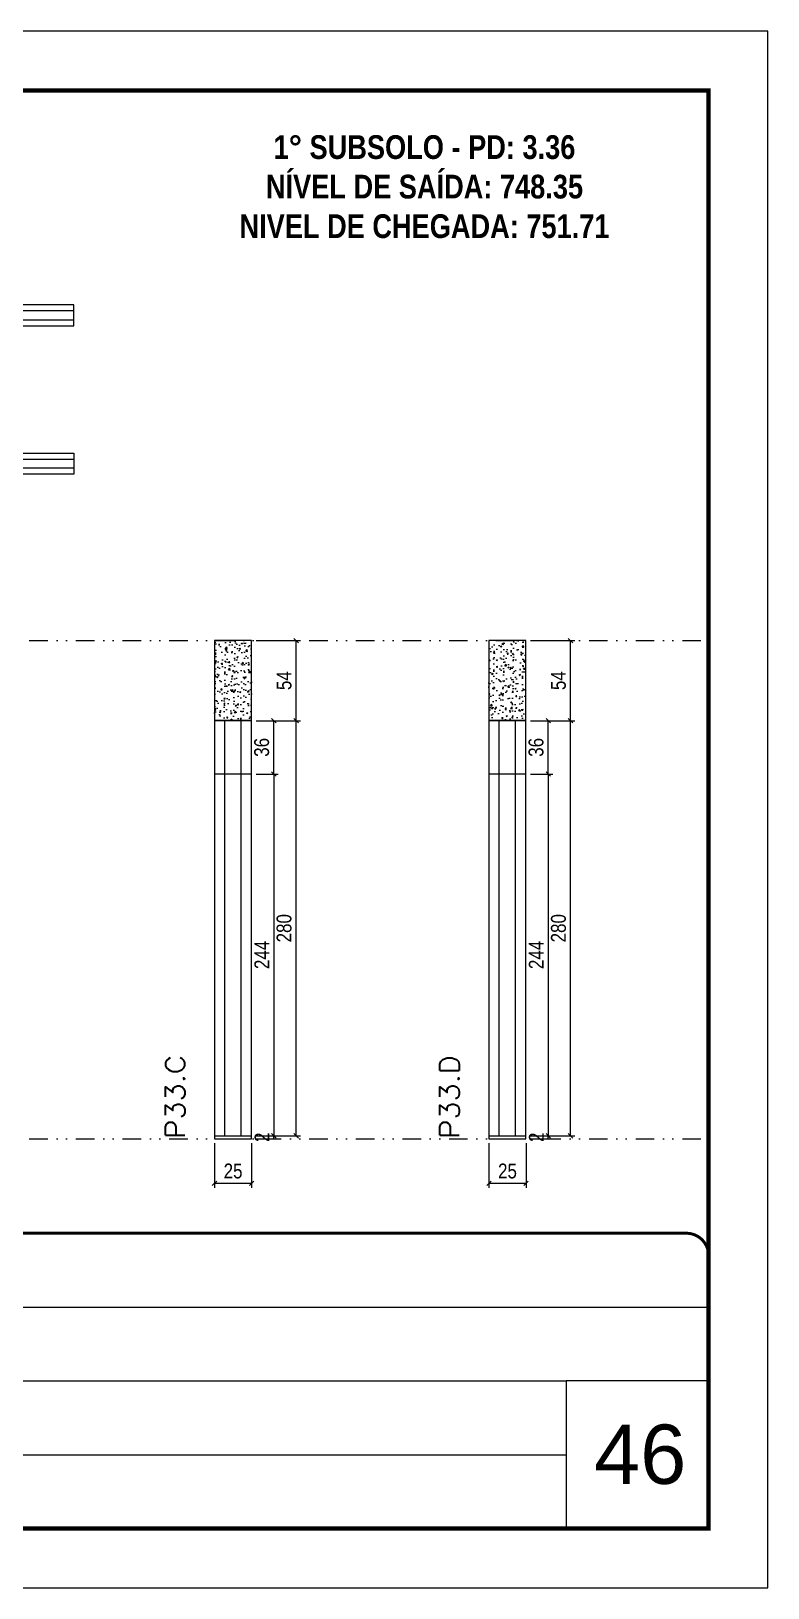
# Model space of a CAD drawing. Header units: millimetres. Extents: x 1945 to 8225, y 304 to 15137.
# Drawn here: x 4518 to 5015, y 1453 to 2503 of the extents above; entities that cross this region are included whole.
import ezdxf

# ---------------------------------------------------------------- set-up
doc = ezdxf.new("R2010")
doc.units = ezdxf.units.MM
for name, pattern in [('CONTINUO', [0]), ('DASHED', [0.75, 0.5, -0.25]), ('DIVIDE2', [0.625, 0.25, -0.125, 0, -0.125, 0, -0.125])]:
    doc.linetypes.add(name, pattern=pattern)
for name, color, linetype, lineweight in [('CARIMBO', 255, 'Continuous', 9), ('Folhas', 255, 'Continuous', 9), ('Perfil Metálico', 224, 'Continuous', 18), ('SARRAFO DE PRESSAO', 251, 'DASHED', 9), ('Texto Seção', 7, 'Continuous', 15)]:
    doc.layers.add(name, color=color, linetype=linetype, lineweight=lineweight)
for name, color, linetype in [('COTA', 241, 'Continuous'), ('NOMENCLATURA', 7, 'Continuous'), ('Nível', 160, 'Continuous'), ('Painéis', 200, 'Continuous'), ('SARR_2.2x7', 40, 'Continuous')]:
    doc.layers.add(name, color=color, linetype=linetype)
doc.styles.add('ARIAL', font='arial.ttf')
doc.styles.add('COTA TECNICA', font='techl___.ttf', dxfattribs={"height": 10})
doc.styles.add('REGUA-120', font='ROMANS.shx', dxfattribs={"height": 15})
doc.styles.add('ROMANC', font='techb___.ttf', dxfattribs={"height": 2.5})
doc.dimstyles.new('PAINEL-NOVA', dxfattribs={"dimtxt": 10, "dimasz": 3, "dimexe": 3, "dimexo": 3, "dimgap": 3, "dimtad": 1, "dimdec": 1, "dimzin": 12, "dimdsep": 46, "dimtxsty": 'COTA TECNICA', "dimblk1": 'OBLIQUE', "dimblk2": 'OBLIQUE', "dimsah": 1, "dimcen": 0.9, "dimclrd": 4, "dimclre": 4, "dimclrt": 240, "dimadec": 1, "dimazin": 3, "dimtfac": 1, "dimtdec": 1, "dimtix": 1, "dimtmove": 0, "dimatfit": 3, "dimfxl": 1, "dimtolj": 1, "dimtzin": 12, "dimarcsym": 0})
pattern_1 = [(51, (7052.788, 7934.748), (9.121755, -0.637855), [0.9525, -10.4775]), (356, (7052.788, 7934.748), (-1.928623, 9.520633), [0.762, -8.382029]), (101.45144, (7053.548, 7934.695), (7.193132, 8.882778), [0.8095, -8.904512]), (47.1842, (7052.744, 7937.288), (13.588575, -1.865247), [1.42875, -15.71625]), (97.63556, (7053.876, 7937.132), (11.65249, 12.576586), [1.21425, -13.35678]), (352.18415, (7052.744, 7937.288), (11.65249, 12.576586), [1.142998, -12.572987]), (22, (7054.0246, 7936.675), (7.668804, -4.980179), [0.9525, -10.4775]), (327, (7054.025, 7936.675), (2.928905, 9.261925), [0.762, -8.382]), (72.45145, (7054.664, 7936.26), (10.597708, 4.281746), [0.8095, -8.904497]), (38.5, (7052.788, 7934.748), (0.0806222, 4.2298032), [0, -8.2804, 0, -8.509, 0, -8.41375]), (8.5, (7052.788, 7934.748), (3.2530547, 5.066574), [0, -4.8514, 0, -8.0899, 0, -3.20675]), (328.5, (7049.9564, 7934.6986), (6.7834962, -0.1680745), [0, -3.175, 0, -9.906, 0, -13.1445]), (318.5, (7048.6866, 7934.6764), (7.3831434, 1.4003915), [0, -4.1275, 0, -6.5786, 0, -9.3345])]

# ---------------------------------------------------------------- blocks, each defined once
blk = doc.blocks.new('9999999999')
at = {"color": 30, "linetype": 'CONTINUO'}
for p, q in [((98564.6, 34379.6), (99584, 34379.6)), ((98564.6, 34329.8), (99488, 34329.8)), ((99584, 34329.8), (99488, 34329.8)), ((99488, 34329.8), (99488, 34230.2)), ((98564.6, 34280), (99488, 34280))]:
    blk.add_line(p, q, dxfattribs=at)
at = {"color": 30, "linetype": 'CONTINUO', "const_width": 2}
blk.add_lwpolyline([(99584, 34230.2), (99584, 34414.4, 0.414214), (99569, 34429.4), (98229, 34429.4, 0.414214), (98214, 34414.4), (98214, 34245.2, 0.414214), (98229, 34230.2), (99584, 34230.2)], format="xyb", dxfattribs=at)
at = {"layer": 'Folhas'}
blk.add_lwpolyline([(98139, 34190.2), (99624, 34190.2), (99624, 35240.2), (98139, 35240.2)], close=True, dxfattribs=at)
at = {"layer": 'Folhas', "color": 30, "const_width": 3}
blk.add_lwpolyline([(98214, 34230.2), (99584, 34230.2), (99584, 35200.2), (98214, 35200.2)], close=True, dxfattribs=at)
blk = doc.blocks.new('_Oblique')
at = {"color": 0, "linetype": 'ByBlock', "lineweight": -2}
blk.add_line((-0.5, -0.5), (0.5, 0.5), dxfattribs=at)
blk = doc.blocks.new('*D1177')
at = {"layer": 'COTA', "color": 4, "linetype": 'Continuous', "lineweight": -2, "ltscale": 30, "transparency": 16777216}
for p, q in [((4669.8, 2001.7), (4684.8, 2001.7)), ((4681.8, 2001.7), (4681.8, 1757.7)), ((4669.8, 1757.7), (4684.8, 1757.7))]:
    blk.add_line(p, q, dxfattribs=at)
at = {"layer": 'Defpoints', "color": 0, "linetype": 'Continuous', "ltscale": 30, "transparency": 16777216}
for p in [(4666.8, 2001.7), (4666.8, 1757.7), (4681.8, 1757.7)]:
    blk.add_point(p, dxfattribs=at)
at = {"layer": 'COTA', "color": 4, "linetype": 'Continuous', "lineweight": -2, "ltscale": 30, "transparency": 16777216, "xscale": 3, "yscale": 3, "zscale": 3}
for p, rotation in [((4681.8, 2001.7), 90), ((4681.8, 1757.7), 270)]:
    blk.add_blockref('_Oblique', p, dxfattribs=dict(at, rotation=rotation))
at = {"layer": 'COTA', "color": 240, "linetype": 'Continuous', "ltscale": 30, "transparency": 16777216, "insert": (4673.7, 1879.7), "char_height": 10, "attachment_point": 5, "rotation": 90, "style": 'COTA TECNICA'}
blk.add_mtext('\\A1;244', dxfattribs=at)
blk = doc.blocks.new('*D1178')
at = {"layer": 'COTA', "color": 4, "linetype": 'Continuous', "lineweight": -2, "ltscale": 30, "transparency": 16777216}
for p, q in [((4669.8, 2037.7), (4684.8, 2037.7)), ((4681.8, 2001.7), (4681.8, 2037.7)), ((4669.8, 2001.7), (4684.8, 2001.7))]:
    blk.add_line(p, q, dxfattribs=at)
at = {"layer": 'Defpoints', "color": 0, "linetype": 'Continuous', "ltscale": 30, "transparency": 16777216}
for p in [(4666.8, 2037.7), (4681.8, 2037.7), (4666.8, 2001.7)]:
    blk.add_point(p, dxfattribs=at)
at = {"layer": 'COTA', "color": 4, "linetype": 'Continuous', "lineweight": -2, "ltscale": 30, "transparency": 16777216, "xscale": 3, "yscale": 3, "zscale": 3}
for p, rotation in [((4681.8, 2037.7), 90), ((4681.8, 2001.7), 270)]:
    blk.add_blockref('_Oblique', p, dxfattribs=dict(at, rotation=rotation))
at = {"layer": 'COTA', "color": 240, "linetype": 'Continuous', "ltscale": 30, "transparency": 16777216, "insert": (4673.6, 2019.7), "char_height": 10, "attachment_point": 5, "rotation": 90, "style": 'COTA TECNICA'}
blk.add_mtext('\\A1;36', dxfattribs=at)
blk = doc.blocks.new('*D1179')
at = {"layer": 'COTA', "color": 4, "linetype": 'Continuous', "lineweight": -2, "ltscale": 30, "transparency": 16777216}
for p, q in [((4854.8, 2001.7), (4869.8, 2001.7)), ((4866.8, 2001.7), (4866.8, 1757.7)), ((4854.8, 1757.7), (4869.8, 1757.7))]:
    blk.add_line(p, q, dxfattribs=at)
at = {"layer": 'Defpoints', "color": 0, "linetype": 'Continuous', "ltscale": 30, "transparency": 16777216}
for p in [(4851.8, 2001.7), (4851.8, 1757.7), (4866.8, 1757.7)]:
    blk.add_point(p, dxfattribs=at)
at = {"layer": 'COTA', "color": 4, "linetype": 'Continuous', "lineweight": -2, "ltscale": 30, "transparency": 16777216, "xscale": 3, "yscale": 3, "zscale": 3}
for p, rotation in [((4866.8, 2001.7), 90), ((4866.8, 1757.7), 270)]:
    blk.add_blockref('_Oblique', p, dxfattribs=dict(at, rotation=rotation))
at = {"layer": 'COTA', "color": 240, "linetype": 'Continuous', "ltscale": 30, "transparency": 16777216, "insert": (4858.7, 1879.7), "char_height": 10, "attachment_point": 5, "rotation": 90, "style": 'COTA TECNICA'}
blk.add_mtext('\\A1;244', dxfattribs=at)
blk = doc.blocks.new('*D1180')
at = {"layer": 'COTA', "color": 4, "linetype": 'Continuous', "lineweight": -2, "ltscale": 30, "transparency": 16777216}
for p, q in [((4854.8, 2037.7), (4869.8, 2037.7)), ((4866.8, 2001.7), (4866.8, 2037.7)), ((4854.8, 2001.7), (4869.8, 2001.7))]:
    blk.add_line(p, q, dxfattribs=at)
at = {"layer": 'Defpoints', "color": 0, "linetype": 'Continuous', "ltscale": 30, "transparency": 16777216}
for p in [(4851.8, 2037.7), (4866.8, 2037.7), (4851.8, 2001.7)]:
    blk.add_point(p, dxfattribs=at)
at = {"layer": 'COTA', "color": 4, "linetype": 'Continuous', "lineweight": -2, "ltscale": 30, "transparency": 16777216, "xscale": 3, "yscale": 3, "zscale": 3}
for p, rotation in [((4866.8, 2037.7), 90), ((4866.8, 2001.7), 270)]:
    blk.add_blockref('_Oblique', p, dxfattribs=dict(at, rotation=rotation))
at = {"layer": 'COTA', "color": 240, "linetype": 'Continuous', "ltscale": 30, "transparency": 16777216, "insert": (4858.6, 2019.7), "char_height": 10, "attachment_point": 5, "rotation": 90, "style": 'COTA TECNICA'}
blk.add_mtext('\\A1;36', dxfattribs=at)
blk = doc.blocks.new('*D1215')
at = {"layer": 'COTA', "color": 4, "linetype": 'Continuous', "lineweight": -2, "ltscale": 30, "transparency": 16777216}
for p, q in [((4669.8, 1757.7), (4684.8, 1757.7)), ((4669.8, 1755.7), (4684.8, 1755.7)), ((4681.8, 1755.7), (4681.8, 1757.7))]:
    blk.add_line(p, q, dxfattribs=at)
at = {"layer": 'Defpoints', "color": 0, "linetype": 'Continuous', "ltscale": 30, "transparency": 16777216}
for p in [(4666.8, 1757.7), (4666.8, 1755.7), (4681.8, 1757.7)]:
    blk.add_point(p, dxfattribs=at)
at = {"layer": 'COTA', "color": 240, "linetype": 'Continuous', "ltscale": 30, "transparency": 16777216, "insert": (4673.8, 1756.7), "char_height": 10, "attachment_point": 5, "rotation": 90, "style": 'COTA TECNICA'}
blk.add_mtext('\\A1;2', dxfattribs=at)
blk = doc.blocks.new('*D1216')
at = {"layer": 'COTA', "color": 4, "linetype": 'Continuous', "lineweight": -2, "ltscale": 30, "transparency": 16777216}
for p, q in [((4669.8, 2037.7), (4699.8, 2037.7)), ((4696.8, 1757.7), (4696.8, 2037.7)), ((4669.8, 1757.7), (4699.8, 1757.7))]:
    blk.add_line(p, q, dxfattribs=at)
at = {"layer": 'Defpoints', "color": 0, "linetype": 'Continuous', "ltscale": 30, "transparency": 16777216}
for p in [(4666.8, 2037.7), (4696.8, 2037.7), (4666.8, 1757.7)]:
    blk.add_point(p, dxfattribs=at)
at = {"layer": 'COTA', "color": 4, "linetype": 'Continuous', "lineweight": -2, "ltscale": 30, "transparency": 16777216, "xscale": 3, "yscale": 3, "zscale": 3}
for p, rotation in [((4696.8, 2037.7), 90), ((4696.8, 1757.7), 270)]:
    blk.add_blockref('_Oblique', p, dxfattribs=dict(at, rotation=rotation))
at = {"layer": 'COTA', "color": 240, "linetype": 'Continuous', "ltscale": 30, "transparency": 16777216, "insert": (4688.7, 1897.7), "char_height": 10, "attachment_point": 5, "rotation": 90, "style": 'COTA TECNICA'}
blk.add_mtext('\\A1;280', dxfattribs=at)
blk = doc.blocks.new('*D1217')
at = {"layer": 'COTA', "color": 4, "linetype": 'Continuous', "lineweight": -2, "ltscale": 30, "transparency": 16777216}
for p, q in [((4669.8, 2091.7), (4699.8, 2091.7)), ((4696.8, 2037.7), (4696.8, 2091.7)), ((4669.8, 2037.7), (4699.8, 2037.7))]:
    blk.add_line(p, q, dxfattribs=at)
at = {"layer": 'Defpoints', "color": 0, "linetype": 'Continuous', "ltscale": 30, "transparency": 16777216}
for p in [(4666.8, 2091.7), (4696.8, 2091.7), (4666.8, 2037.7)]:
    blk.add_point(p, dxfattribs=at)
at = {"layer": 'COTA', "color": 4, "linetype": 'Continuous', "lineweight": -2, "ltscale": 30, "transparency": 16777216, "xscale": 3, "yscale": 3, "zscale": 3}
for p, rotation in [((4696.8, 2091.7), 90), ((4696.8, 2037.7), 270)]:
    blk.add_blockref('_Oblique', p, dxfattribs=dict(at, rotation=rotation))
at = {"layer": 'COTA', "color": 240, "linetype": 'Continuous', "ltscale": 30, "transparency": 16777216, "insert": (4688.7, 2064.7), "char_height": 10, "attachment_point": 5, "rotation": 90, "style": 'COTA TECNICA'}
blk.add_mtext('\\A1;54', dxfattribs=at)
blk = doc.blocks.new('*D1218')
at = {"layer": 'COTA', "color": 4, "linetype": 'Continuous', "lineweight": -2, "ltscale": 30, "transparency": 16777216}
for p, q in [((4641.8, 1752.7), (4641.8, 1722.7)), ((4666.8, 1752.7), (4666.8, 1722.7)), ((4641.8, 1725.7), (4666.8, 1725.7))]:
    blk.add_line(p, q, dxfattribs=at)
at = {"layer": 'Defpoints', "color": 0, "linetype": 'Continuous', "ltscale": 30, "transparency": 16777216}
for p in [(4641.8, 1755.7), (4666.8, 1755.7), (4666.8, 1725.7)]:
    blk.add_point(p, dxfattribs=at)
at = {"layer": 'COTA', "color": 4, "linetype": 'Continuous', "lineweight": -2, "ltscale": 30, "transparency": 16777216, "xscale": 3, "yscale": 3, "zscale": 3, "rotation": 180}
blk.add_blockref('_Oblique', (4641.8, 1725.7), dxfattribs=at)
at = {"layer": 'COTA', "color": 4, "linetype": 'Continuous', "lineweight": -2, "ltscale": 30, "transparency": 16777216, "xscale": 3, "yscale": 3, "zscale": 3}
blk.add_blockref('_Oblique', (4666.8, 1725.7), dxfattribs=at)
at = {"layer": 'COTA', "color": 240, "linetype": 'Continuous', "ltscale": 30, "transparency": 16777216, "insert": (4654.3, 1733.9), "char_height": 10, "attachment_point": 5, "style": 'COTA TECNICA'}
blk.add_mtext('\\A1;25', dxfattribs=at)
blk = doc.blocks.new('*D1219')
at = {"layer": 'COTA', "color": 4, "linetype": 'Continuous', "lineweight": -2, "ltscale": 30, "transparency": 16777216}
for p, q in [((4854.8, 1757.7), (4869.8, 1757.7)), ((4854.8, 1755.7), (4869.8, 1755.7)), ((4866.8, 1755.7), (4866.8, 1757.7))]:
    blk.add_line(p, q, dxfattribs=at)
at = {"layer": 'Defpoints', "color": 0, "linetype": 'Continuous', "ltscale": 30, "transparency": 16777216}
for p in [(4851.8, 1757.7), (4851.8, 1755.7), (4866.8, 1757.7)]:
    blk.add_point(p, dxfattribs=at)
at = {"layer": 'COTA', "color": 240, "linetype": 'Continuous', "ltscale": 30, "transparency": 16777216, "insert": (4858.8, 1756.7), "char_height": 10, "attachment_point": 5, "rotation": 90, "style": 'COTA TECNICA'}
blk.add_mtext('\\A1;2', dxfattribs=at)
blk = doc.blocks.new('*D1220')
at = {"layer": 'COTA', "color": 4, "linetype": 'Continuous', "lineweight": -2, "ltscale": 30, "transparency": 16777216}
for p, q in [((4854.8, 2037.7), (4884.8, 2037.7)), ((4881.8, 1757.7), (4881.8, 2037.7)), ((4854.8, 1757.7), (4884.8, 1757.7))]:
    blk.add_line(p, q, dxfattribs=at)
at = {"layer": 'Defpoints', "color": 0, "linetype": 'Continuous', "ltscale": 30, "transparency": 16777216}
for p in [(4851.8, 2037.7), (4881.8, 2037.7), (4851.8, 1757.7)]:
    blk.add_point(p, dxfattribs=at)
at = {"layer": 'COTA', "color": 4, "linetype": 'Continuous', "lineweight": -2, "ltscale": 30, "transparency": 16777216, "xscale": 3, "yscale": 3, "zscale": 3}
for p, rotation in [((4881.8, 2037.7), 90), ((4881.8, 1757.7), 270)]:
    blk.add_blockref('_Oblique', p, dxfattribs=dict(at, rotation=rotation))
at = {"layer": 'COTA', "color": 240, "linetype": 'Continuous', "ltscale": 30, "transparency": 16777216, "insert": (4873.7, 1897.7), "char_height": 10, "attachment_point": 5, "rotation": 90, "style": 'COTA TECNICA'}
blk.add_mtext('\\A1;280', dxfattribs=at)
blk = doc.blocks.new('*D1221')
at = {"layer": 'COTA', "color": 4, "linetype": 'Continuous', "lineweight": -2, "ltscale": 30, "transparency": 16777216}
for p, q in [((4854.8, 2091.7), (4884.8, 2091.7)), ((4881.8, 2037.7), (4881.8, 2091.7)), ((4854.8, 2037.7), (4884.8, 2037.7))]:
    blk.add_line(p, q, dxfattribs=at)
at = {"layer": 'Defpoints', "color": 0, "linetype": 'Continuous', "ltscale": 30, "transparency": 16777216}
for p in [(4851.8, 2091.7), (4881.8, 2091.7), (4851.8, 2037.7)]:
    blk.add_point(p, dxfattribs=at)
at = {"layer": 'COTA', "color": 4, "linetype": 'Continuous', "lineweight": -2, "ltscale": 30, "transparency": 16777216, "xscale": 3, "yscale": 3, "zscale": 3}
for p, rotation in [((4881.8, 2091.7), 90), ((4881.8, 2037.7), 270)]:
    blk.add_blockref('_Oblique', p, dxfattribs=dict(at, rotation=rotation))
at = {"layer": 'COTA', "color": 240, "linetype": 'Continuous', "ltscale": 30, "transparency": 16777216, "insert": (4873.7, 2064.7), "char_height": 10, "attachment_point": 5, "rotation": 90, "style": 'COTA TECNICA'}
blk.add_mtext('\\A1;54', dxfattribs=at)
blk = doc.blocks.new('*D1222')
at = {"layer": 'COTA', "color": 4, "linetype": 'Continuous', "lineweight": -2, "ltscale": 30, "transparency": 16777216}
for p, q in [((4826.8, 1752.7), (4826.8, 1722.7)), ((4851.8, 1752.7), (4851.8, 1722.7)), ((4826.8, 1725.7), (4851.8, 1725.7))]:
    blk.add_line(p, q, dxfattribs=at)
at = {"layer": 'Defpoints', "color": 0, "linetype": 'Continuous', "ltscale": 30, "transparency": 16777216}
for p in [(4826.8, 1755.7), (4851.8, 1755.7), (4851.8, 1725.7)]:
    blk.add_point(p, dxfattribs=at)
at = {"layer": 'COTA', "color": 4, "linetype": 'Continuous', "lineweight": -2, "ltscale": 30, "transparency": 16777216, "xscale": 3, "yscale": 3, "zscale": 3, "rotation": 180}
blk.add_blockref('_Oblique', (4826.8, 1725.7), dxfattribs=at)
at = {"layer": 'COTA', "color": 4, "linetype": 'Continuous', "lineweight": -2, "ltscale": 30, "transparency": 16777216, "xscale": 3, "yscale": 3, "zscale": 3}
blk.add_blockref('_Oblique', (4851.8, 1725.7), dxfattribs=at)
at = {"layer": 'COTA', "color": 240, "linetype": 'Continuous', "ltscale": 30, "transparency": 16777216, "insert": (4839.3, 1733.9), "char_height": 10, "attachment_point": 5, "style": 'COTA TECNICA'}
blk.add_mtext('\\A1;25', dxfattribs=at)

msp = doc.modelspace()

# ---------------------------------------------------------------- hatches: boundary and pattern name
at = {"layer": 'COTA', "linetype": 'Continuous', "ltscale": 30}
h = msp.add_hatch(dxfattribs=at)
h.set_pattern_fill('AR-CONC', color=256, scale=0.05, angle=1)
h.set_pattern_definition(pattern_1)
h.paths.add_polyline_path([(4666.79, 2091.75), (4641.79, 2091.75), (4641.79, 2037.75), (4666.79, 2037.75)])
h = msp.add_hatch(dxfattribs=at)
h.set_pattern_fill('AR-CONC', color=256, scale=0.05, angle=1)
h.set_pattern_definition(pattern_1)
h.paths.add_polyline_path([(4851.79, 2091.75), (4826.79, 2091.75), (4826.79, 2037.75), (4851.79, 2037.75)])

# ---------------------------------------------------------------- linework, layer by layer
for points in [[(4641.79, 2037.75), (4666.79, 2037.75), (4666.79, 2091.75), (4641.79, 2091.75)], [(4826.79, 2037.75), (4851.79, 2037.75), (4851.79, 2091.75), (4826.79, 2091.75)]]:
    msp.add_lwpolyline(points, close=True, dxfattribs=at)
at = {"layer": 'Nível', "color": 4, "linetype": 'DIVIDE2', "ltscale": 50}
for p, q in [((3604.86, 2091.75), (4974.86, 2091.75)), ((3604.86, 1755.75), (4974.86, 1755.75))]:
    msp.add_line(p, q, dxfattribs=at)
at = {"layer": 'Painéis', "linetype": 'Continuous', "ltscale": 30}
for p, q in [((4641.79, 2037.75), (4641.79, 1755.75)), ((4826.79, 2037.75), (4826.79, 1755.75))]:
    msp.add_line(p, q, dxfattribs=at)
for points in [[(4666.79, 2037.75), (4641.79, 2037.75)], [(4666.79, 1755.75), (4666.79, 2037.75)], [(4851.79, 2037.75), (4826.79, 2037.75)], [(4851.79, 1755.75), (4851.79, 2037.75)], [(4641.79, 2001.75), (4666.79, 2001.75)], [(4826.79, 2001.75), (4851.79, 2001.75)], [(4641.79, 1757.75), (4666.79, 1757.75)], [(4641.79, 1755.75), (4666.79, 1755.75)], [(4826.79, 1757.75), (4851.79, 1757.75)], [(4826.79, 1755.75), (4851.79, 1755.75)]]:
    msp.add_lwpolyline(points, dxfattribs=at)
at = {"layer": 'Perfil Metálico', "linetype": 'Continuous', "ltscale": 30}
for points in [[(4032.86, 2304.07), (4546.86, 2304.07), (4546.86, 2318.07), (4032.86, 2318.07)], [(4032.86, 2218.07), (4546.86, 2218.07), (4546.86, 2204.07), (4032.86, 2204.07)]]:
    msp.add_lwpolyline(points, close=True, dxfattribs=at)
for points in [[(4546.86, 2314.07), (4032.86, 2314.07)], [(4032.86, 2308.07), (4546.86, 2308.07)], [(4032.86, 2214.07), (4546.86, 2214.07)], [(4546.86, 2208.07), (4032.86, 2208.07)]]:
    msp.add_lwpolyline(points, dxfattribs=at)
at = {"layer": 'SARR_2.2x7', "linetype": 'Continuous', "ltscale": 30}
for points in [[(4648.79, 1757.75), (4648.79, 2037.75)], [(4659.79, 1757.75), (4659.79, 2037.75)], [(4833.79, 1757.75), (4833.79, 2037.75)], [(4844.79, 1757.75), (4844.79, 2037.75)]]:
    msp.add_lwpolyline(points, dxfattribs=at)

# ---------------------------------------------------------------- block references
at = {"layer": 'SARRAFO DE PRESSAO', "color": 6, "linetype": 'ByBlock'}
msp.add_blockref('9999999999', (-94609.12, -32737.42), dxfattribs=at)

# ---------------------------------------------------------------- texts
at = {"layer": 'CARIMBO', "style": 'ARIAL'}
msp.add_text('46', height=40, dxfattribs=at).set_placement((4897.72, 1522.93))
at = {"layer": 'NOMENCLATURA', "color": 2, "insert": (4783.35, 2432.58), "char_height": 16, "attachment_point": 2, "style": 'ROMANC'}
msp.add_mtext_dynamic_manual_height_columns('1° SUBSOLO - PD: 3.36\\PNÍVEL DE SAÍDA: 748.35\\PNIVEL DE CHEGADA: 751.71', width=449.0761, gutter_width=1, heights=[0], dxfattribs=at)
at = {"layer": 'Texto Seção', "style": 'REGUA-120', "width": 1.1}
for s, p in [('P33.C', (4621.79, 1755.75)), ('P33.D', (4806.79, 1755.75))]:
    msp.add_text(s, height=13, rotation=90, dxfattribs=at).set_placement(p)

# ---------------------------------------------------------------- dimensions: what is measured, and where the dimension line sits
at = {"layer": 'COTA', "linetype": 'Continuous', "ltscale": 30}
for base, p1, p2, picture, middle in [((4696.79, 2091.75), (4666.79, 2037.75), (4666.79, 2091.75), '*D1217', (4688.68, 2064.75)), ((4881.79, 2091.75), (4851.79, 2037.75), (4851.79, 2091.75), '*D1221', (4873.68, 2064.75)), ((4681.79, 2037.75), (4666.79, 2001.75), (4666.79, 2037.75), '*D1178', (4673.57, 2019.75)), ((4696.79, 2037.75), (4666.79, 1757.75), (4666.79, 2037.75), '*D1216', (4688.66, 1897.75)), ((4866.79, 2037.75), (4851.79, 2001.75), (4851.79, 2037.75), '*D1180', (4858.57, 2019.75)), ((4881.79, 2037.75), (4851.79, 1757.75), (4851.79, 2037.75), '*D1220', (4873.66, 1897.75)), ((4681.79, 1757.75), (4666.79, 2001.75), (4666.79, 1757.75), '*D1177', (4673.71, 1879.75)), ((4866.79, 1757.75), (4851.79, 2001.75), (4851.79, 1757.75), '*D1179', (4858.71, 1879.75)), ((4681.79, 1757.75), (4666.79, 1755.75), (4666.79, 1757.75), '*D1215', (4673.79, 1756.75)), ((4866.79, 1757.75), (4851.79, 1755.75), (4851.79, 1757.75), '*D1219', (4858.79, 1756.75))]:
    dim = msp.add_linear_dim(base=base, p1=p1, p2=p2, angle=90, dimstyle='PAINEL-NOVA', dxfattribs=at)
    dim.commit()
    dim.dimension.update_dxf_attribs({"geometry": picture, "text_midpoint": middle})
for base, p1, p2, picture, middle in [((4666.79, 1725.75), (4641.79, 1755.75), (4666.79, 1755.75), '*D1218', (4654.29, 1733.86)), ((4851.79, 1725.75), (4826.79, 1755.75), (4851.79, 1755.75), '*D1222', (4839.29, 1733.86))]:
    dim = msp.add_linear_dim(base=base, p1=p1, p2=p2, dimstyle='PAINEL-NOVA', dxfattribs=at)
    dim.commit()
    dim.dimension.update_dxf_attribs({"geometry": picture, "text_midpoint": middle})

doc.saveas('drawing.dxf')
